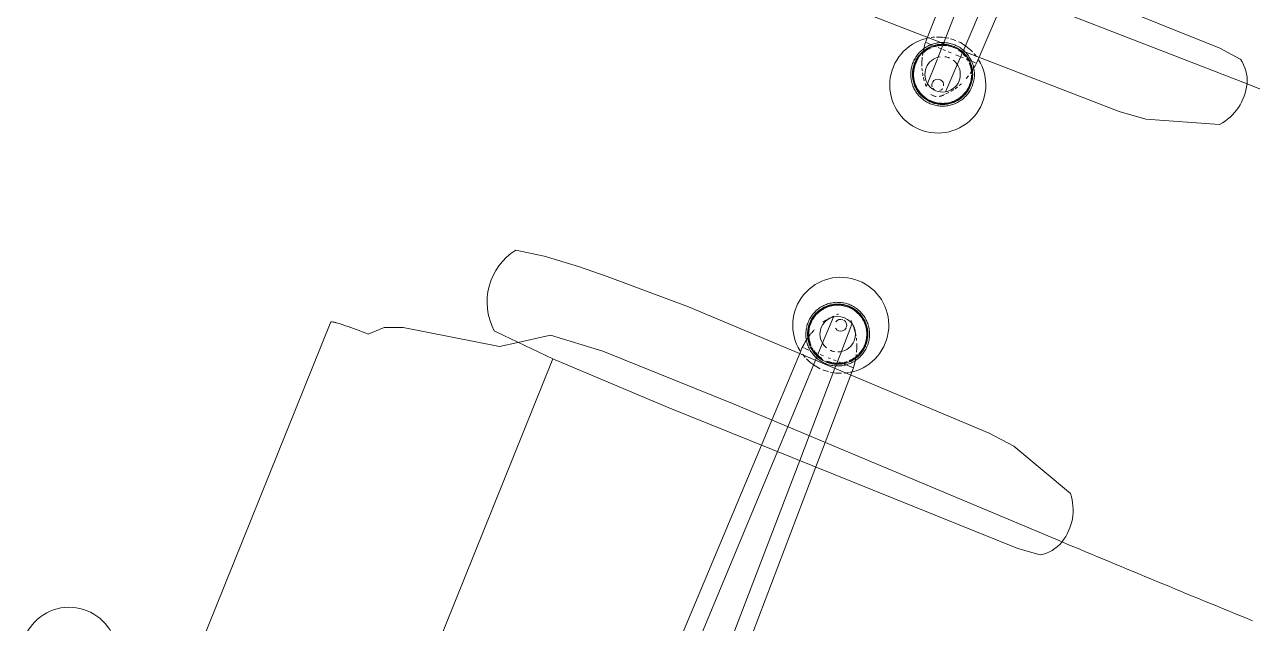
# Model space of a CAD drawing. Header units: inches. Extents: x -13 to 4331, y -638 to 2885.
# Drawn here: x 2812.31 to 2838.65, y 1547.5 to 1560.35 of the extents above; entities that cross this region are included whole.
import ezdxf

# ---------------------------------------------------------------- set-up
doc = ezdxf.new("R2010")
doc.units = ezdxf.units.IN
doc.header["$MEASUREMENT"] = 0
doc.layers.add('I-FURN', color=30, linetype='Continuous', lineweight=9)

# ---------------------------------------------------------------- blocks, each defined once
blk = doc.blocks.new('HermanMiller_Collection_Eames_SoftPad_SideChair - Arms Swivel Base-V28-FIRST FLOOR POWER _ SIGNAL')
at = {"layer": 'I-FURN'}
for p, q in [((-0.206, 12.832), (-0.213, 12.188)), ((0.229, 12.147), (0.216, 12.814)), ((-0.213, 12.188), (-0.217, 11.808)), ((0.235, 11.801), (0.229, 12.147)), ((-0.584, 11.812), (-0.582, 11.955)), ((-0.582, 11.955), (-0.531, 11.956)), ((-0.519, 11.956), (-0.429, 11.956)), ((-0.326, 11.956), (-0.24, 11.957)), ((-0.168, 11.957), (-0.094, 11.957)), ((-0.043, 11.859), (-0.017, 11.857)), ((0.016, 11.958), (0.068, 11.958)), ((0.112, 11.864), (0.137, 11.868)), ((0.135, 11.958), (0.203, 11.958)), ((0.262, 11.959), (0.347, 11.959)), ((0.347, 11.959), (0.413, 11.959)), ((0.445, 11.959), (0.536, 11.96)), ((0.547, 11.96), (0.599, 11.96)), ((0.599, 11.96), (0.602, 11.796)), ((-7.059, 11.592), (-6.45, 11.699)), ((-6.45, 11.699), (-5.68, 11.767)), ((-5.68, 11.767), (-5.034, 11.801)), ((-5.034, 11.801), (-3.174, 11.848)), ((-3.174, 11.848), (3.825, 11.753)), ((-0.605, 10.265), (-0.584, 11.812)), ((-0.217, 11.808), (-0.234, 10.26)), ((0.117, 11.828), (0.144, 11.832)), ((0.264, 10.253), (0.235, 11.801)), ((0.602, 11.796), (0.634, 10.248)), ((3.825, 11.753), (4.418, 11.69)), ((4.418, 11.69), (5.925, 11.201)), ((-5.685, 10.175), (-4.516, 10.278)), ((-4.516, 10.278), (-1.516, 10.278)), ((-1.516, 10.278), (6.145, 10.171)), ((-6.277, 9.773), (-5.685, 10.175)), ((-0.612, 9.685), (-0.605, 10.265)), ((-0.234, 10.26), (-0.241, 9.685)), ((0.275, 9.685), (0.264, 10.253)), ((0.634, 10.248), (0.646, 9.685)), ((-6.614, 9.794), (-6.841, 9.812)), ((-5.45, 9.726), (-6.614, 9.794)), ((-6.614, 9.544), (-6.277, 9.773)), ((-8.681, 9.143), (-6.614, 9.544)), ((-2.766, 9.685), (-5.45, 9.726)), ((-5.45, 9.726), (-5.45, -9.795)), ((5.318, 9.685), (-2.766, 9.685)), ((-0.732, 0.791), (-0.612, 9.685)), ((-0.241, 9.685), (-0.333, 1.355)), ((0.43, 1.358), (0.275, 9.685)), ((0.646, 9.685), (0.834, 0.737)), ((5.815, 9.737), (5.318, 9.685)), ((-9.321, 8.736), (-9.058, 8.991)), ((-9.058, 8.991), (-8.681, 9.143)), ((-10.163, -8.749), (-10.163, 8.68))]:
    blk.add_line(p, q, dxfattribs=at)
at = {"layer": 'I-FURN', "flags": 128}
for points in [[(0.698, 12.503), (0.698, 12.53), (0.696, 12.557), (0.694, 12.584), (0.69, 12.612), (0.685, 12.638), (0.679, 12.665), (0.672, 12.691), (0.664, 12.718), (0.655, 12.743), (0.645, 12.769), (0.633, 12.794), (0.621, 12.818), (0.608, 12.842), (0.594, 12.865), (0.579, 12.888), (0.563, 12.911), (0.547, 12.932), (0.529, 12.953), (0.511, 12.973), (0.491, 12.993), (0.471, 13.011), (0.451, 13.029), (0.429, 13.046), (0.407, 13.062), (0.385, 13.077), (0.361, 13.092), (0.337, 13.105), (0.313, 13.117), (0.288, 13.129), (0.263, 13.139), (0.237, 13.149), (0.211, 13.157), (0.185, 13.164), (0.158, 13.17), (0.132, 13.176), (0.105, 13.18), (0.078, 13.183), (0.05, 13.185), (0.023, 13.186), (-0.004, 13.185), (-0.032, 13.184), (-0.059, 13.181), (-0.086, 13.178), (-0.113, 13.173), (-0.14, 13.168), (-0.166, 13.161), (-0.192, 13.153), (-0.218, 13.144), (-0.243, 13.134), (-0.269, 13.124), (-0.293, 13.112), (-0.317, 13.099), (-0.341, 13.085), (-0.364, 13.07), (-0.386, 13.055), (-0.408, 13.038), (-0.429, 13.021), (-0.449, 13.003), (-0.469, 12.984), (-0.488, 12.964), (-0.506, 12.943), (-0.523, 12.922), (-0.539, 12.9), (-0.555, 12.878), (-0.569, 12.855), (-0.583, 12.831), (-0.596, 12.807), (-0.607, 12.782), (-0.618, 12.757), (-0.628, 12.731), (-0.636, 12.706), (-0.644, 12.679), (-0.65, 12.653), (-0.656, 12.626), (-0.66, 12.599), (-0.664, 12.572), (-0.666, 12.545), (-0.667, 12.517), (-0.667, 12.503)], [(0.662, 12.503), (0.661, 12.529), (0.66, 12.554), (0.657, 12.58), (0.653, 12.606), (0.649, 12.631), (0.643, 12.656), (0.637, 12.681), (0.629, 12.706), (0.62, 12.73), (0.611, 12.754), (0.6, 12.778), (0.589, 12.801), (0.576, 12.824), (0.563, 12.846), (0.549, 12.868), (0.534, 12.889), (0.518, 12.909), (0.501, 12.929), (0.484, 12.948), (0.466, 12.966), (0.447, 12.984), (0.427, 13.001), (0.407, 13.017), (0.386, 13.032), (0.365, 13.046), (0.343, 13.06), (0.32, 13.073), (0.297, 13.084), (0.274, 13.095), (0.25, 13.105), (0.225, 13.114), (0.201, 13.122), (0.176, 13.129), (0.151, 13.135), (0.125, 13.139), (0.1, 13.143), (0.074, 13.146), (0.048, 13.148), (0.023, 13.149), (-0.003, 13.149), (-0.029, 13.147), (-0.055, 13.145), (-0.08, 13.142), (-0.106, 13.137), (-0.131, 13.132), (-0.156, 13.126), (-0.181, 13.118), (-0.205, 13.11), (-0.23, 13.1), (-0.253, 13.09), (-0.277, 13.079), (-0.299, 13.067), (-0.322, 13.054), (-0.343, 13.04), (-0.365, 13.025), (-0.385, 13.009), (-0.405, 12.993), (-0.424, 12.976), (-0.443, 12.958), (-0.461, 12.939), (-0.478, 12.92), (-0.494, 12.9), (-0.51, 12.879), (-0.524, 12.858), (-0.538, 12.836), (-0.551, 12.813), (-0.563, 12.79), (-0.574, 12.767), (-0.584, 12.743), (-0.593, 12.719), (-0.601, 12.695), (-0.608, 12.67), (-0.615, 12.645), (-0.62, 12.619), (-0.624, 12.594), (-0.627, 12.568), (-0.629, 12.542), (-0.63, 12.517), (-0.63, 12.503)], [(-0.667, 12.503), (-0.667, 12.475), (-0.665, 12.448), (-0.662, 12.421), (-0.658, 12.394), (-0.654, 12.367), (-0.648, 12.34), (-0.641, 12.314), (-0.633, 12.288), (-0.623, 12.262), (-0.613, 12.237), (-0.602, 12.212), (-0.59, 12.187), (-0.577, 12.163), (-0.563, 12.14), (-0.548, 12.117), (-0.532, 12.095)], [(-0.63, 12.503), (-0.63, 12.477), (-0.628, 12.451), (-0.626, 12.425), (-0.622, 12.4), (-0.618, 12.374), (-0.612, 12.349), (-0.605, 12.324), (-0.598, 12.299), (-0.589, 12.275), (-0.579, 12.251), (-0.569, 12.228), (-0.557, 12.204), (-0.545, 12.182), (-0.532, 12.16), (-0.518, 12.138), (-0.503, 12.117), (-0.487, 12.096), (-0.47, 12.077), (-0.453, 12.058), (-0.435, 12.039), (-0.416, 12.022), (-0.396, 12.005)], [(0.416, 11.996), (0.436, 12.012), (0.456, 12.03), (0.474, 12.048), (0.492, 12.066), (0.509, 12.086), (0.525, 12.106), (0.541, 12.126), (0.555, 12.148), (0.569, 12.17), (0.582, 12.192), (0.594, 12.215), (0.605, 12.238), (0.615, 12.262), (0.624, 12.286), (0.633, 12.311), (0.64, 12.336), (0.646, 12.361), (0.651, 12.386), (0.655, 12.412), (0.658, 12.437), (0.66, 12.463), (0.662, 12.489), (0.662, 12.503)], [(0.537, 12.062), (0.554, 12.083), (0.571, 12.105), (0.586, 12.128), (0.601, 12.151), (0.614, 12.174), (0.627, 12.199), (0.639, 12.223), (0.649, 12.248), (0.659, 12.274), (0.668, 12.3), (0.675, 12.326), (0.682, 12.353), (0.687, 12.379), (0.692, 12.406)], [(0.692, 12.406), (0.695, 12.433), (0.697, 12.461), (0.698, 12.488), (0.698, 12.503)], [(-0.532, 12.095), (-0.515, 12.073), (-0.498, 12.052), (-0.479, 12.032), (-0.46, 12.013), (-0.44, 11.994), (-0.419, 11.976), (-0.398, 11.959), (-0.376, 11.943), (-0.353, 11.928), (-0.33, 11.914), (-0.306, 11.901), (-0.282, 11.888), (-0.257, 11.877), (-0.232, 11.866), (-0.206, 11.857), (-0.18, 11.849), (-0.154, 11.841), (-0.127, 11.835), (-0.1, 11.83), (-0.073, 11.826), (-0.046, 11.823), (-0.019, 11.821), (0.008, 11.82), (0.036, 11.82), (0.063, 11.822), (0.09, 11.824), (0.117, 11.828)], [(-0.396, 12.005), (-0.376, 11.989), (-0.355, 11.973), (-0.333, 11.959), (-0.311, 11.946), (-0.289, 11.933), (-0.266, 11.921), (-0.242, 11.91), (-0.218, 11.901), (-0.194, 11.892), (-0.17, 11.884), (-0.145, 11.877), (-0.12, 11.871), (-0.094, 11.866), (-0.069, 11.862), (-0.043, 11.859)], [(-0.017, 11.857), (0.009, 11.857), (0.034, 11.857), (0.06, 11.858), (0.086, 11.86), (0.112, 11.864)], [(0.137, 11.868), (0.162, 11.874), (0.187, 11.88), (0.212, 11.887), (0.237, 11.896), (0.261, 11.905), (0.284, 11.915), (0.308, 11.926), (0.331, 11.939), (0.353, 11.952), (0.375, 11.966), (0.396, 11.98), (0.416, 11.996)], [(0.144, 11.832), (0.171, 11.838), (0.197, 11.845), (0.223, 11.852), (0.249, 11.861), (0.275, 11.871), (0.3, 11.882), (0.324, 11.894), (0.348, 11.907), (0.372, 11.92), (0.395, 11.935), (0.417, 11.951), (0.439, 11.967), (0.46, 11.985), (0.481, 12.003), (0.5, 12.022), (0.519, 12.042), (0.537, 12.062)]]:
    blk.add_lwpolyline(points, dxfattribs=at)
at = {"layer": 'I-FURN'}
for centre, radius, start, end in [((0.005, 12.704), 1.03, 90.2164, 234.2164), ((0.005, 12.704), 1.03, 306.2164, 90.2164), ((0.016, 12.503), 0.637, 0, 180), ((0.016, 12.503), 0.622, 135, 145.8992), ((0.016, 12.503), 0.622, 124.0419, 134.9647), ((0.016, 12.503), 0.622, 112.8129, 123.5707), ((0.016, 12.503), 0.622, 101.424, 112.2945), ((0.016, 12.503), 0.622, 79.0457, 100.9543), ((0.016, 12.503), 0.622, 67.7055, 78.576), ((0.016, 12.503), 0.622, 56.4293, 67.1871), ((0.016, 12.503), 0.622, 45.0353, 55.9581), ((0.016, 12.503), 0.622, 34.1008, 45), ((0.016, 12.503), 0.622, 157.7739, 168.6489), ((0.016, 12.503), 0.622, 146.3754, 157.2812), ((0.016, 12.503), 0.38, 0, 180), ((0.005, 12.704), 0.127, 91.7715, 167.9906), ((0.005, 12.704), 0.127, 91.7715, 167.9906), ((0.005, 12.704), 0.127, 270.2164, 355.7156), ((0.005, 12.704), 0.127, 270.2164, 355.7156), ((0.005, 12.704), 0.127, 4.6689, 80.0262), ((0.005, 12.704), 0.127, 4.6689, 80.0262), ((0.016, 12.503), 0.622, 22.7188, 33.6246), ((0.016, 12.503), 0.622, 11.3511, 22.2261), ((0.016, 12.503), 0.637, 180, 225), ((0.016, 12.503), 0.622, 169.159, 180), ((0.016, 12.503), 0.622, 180, 190.841), ((0.016, 12.503), 0.622, 191.3511, 201.5836), ((0.016, 12.503), 0.38, 180, 240), ((0.005, 12.704), 0.127, 230.0889, 265.4597), ((0.005, 12.704), 0.127, 230.0889, 265.4597), ((0.016, 12.503), 0.38, 300, 0), ((0.016, 12.503), 0.637, 315, 0), ((0.016, 12.503), 0.622, 338.3134, 348.6489), ((0.016, 12.503), 0.622, 0, 10.841), ((0.016, 12.503), 0.622, 349.159, 0), ((0.016, 12.503), 0.622, 202.7188, 213.6246), ((0.016, 12.503), 0.622, 214.1008, 224.8865), ((0.016, 12.503), 0.38, 240, 252.338), ((0.016, 12.503), 0.38, 266.4604, 281.7683), ((0.016, 12.503), 0.38, 291.9474, 300), ((0.016, 12.503), 0.622, 315, 325.8992), ((0.016, 12.503), 0.622, 326.3754, 336.1495), ((0.016, 12.503), 0.637, 228.7025, 246.9176), ((0.016, 12.503), 0.622, 227.6633, 233.6689), ((0.016, 12.503), 0.622, 236.4293, 246.3674), ((0.016, 12.503), 0.622, 247.8809, 258.576), ((0.016, 12.503), 0.637, 248.3556, 261.5437), ((0.016, 12.503), 0.622, 270, 280.4455), ((0.016, 12.503), 0.637, 270, 280.3553), ((0.016, 12.503), 0.637, 281.4785, 309.7663), ((0.016, 12.503), 0.622, 281.9115, 292.1332), ((0.016, 12.503), 0.622, 292.8129, 303.5707), ((0.016, 12.503), 0.622, 304.6667, 310.756), ((0.005, 12.704), 1.03, 302.3779, 305.301), ((-5.994, 10.82), 1.316, 144.065, 229.935), ((0.005, 12.704), 1.03, 239.002, 243.9031), ((0.005, 12.704), 1.03, 246.2408, 256.7201), ((0.005, 12.704), 1.03, 257.249, 266.7926), ((0.005, 12.704), 1.03, 270.2164, 277.1842), ((0.005, 12.704), 1.03, 279.1515, 292.8911), ((0.005, 12.704), 1.03, 296.5297, 301.4308), ((5.073, 10.48), 1.116, 343.9109, 40.257), ((5.398, 10.397), 0.781, 302.3218, 343.1534), ((-12.689, -0.053), 1.03, 36.271, 180.271)]:
    blk.add_arc(centre, radius, start, end, dxfattribs=at)
for points, knots in [([(-0.127, 12.911), (-0.133, 12.907), (-0.147, 12.897), (-0.16, 12.886), (-0.167, 12.879)], [-0.2264093, -0.2264093, -0.2264093, -0.2264093, -0.1875, -0.125, -0.125, -0.125, -0.125]), ([(-0.332, 12.684), (-0.343, 12.67), (-0.357, 12.649), (-0.371, 12.629), (-0.375, 12.623)], [-0.80567493, -0.80567493, -0.80567493, -0.80567493, -0.75, -0.72905144, -0.72905144, -0.72905144, -0.72905144]), ([(-0.267, 12.766), (-0.284, 12.747), (-0.301, 12.726), (-0.317, 12.704), (-0.318, 12.704)], [-0.9116631, -0.9116631, -0.9116631, -0.9116631, -0.83333333, -0.82996581, -0.82996581, -0.82996581, -0.82996581]), ([(0.338, 12.694), (0.334, 12.699), (0.317, 12.722), (0.298, 12.744), (0.282, 12.761)], [-0.18490424, -0.18490424, -0.18490424, -0.18490424, -0.16666667, -0.0977008, -0.0977008, -0.0977008, -0.0977008]), ([(0.393, 12.615), (0.387, 12.624), (0.373, 12.646), (0.357, 12.668), (0.348, 12.681)], [-0.28453975, -0.28453975, -0.28453975, -0.28453975, -0.25, -0.20215371, -0.20215371, -0.20215371, -0.20215371]), ([(-0.483, 12.405), (-0.49, 12.387), (-0.505, 12.345), (-0.518, 12.304), (-0.525, 12.281)], [-0.4780287, -0.4780287, -0.4780287, -0.4780287, -0.4166667, -0.3429906, -0.3429906, -0.3429906, -0.3429906]), ([(0.535, 12.296), (0.529, 12.315), (0.515, 12.359), (0.493, 12.418), (0.477, 12.457), (0.471, 12.471)], [-0.6452632, -0.6452632, -0.6452632, -0.6452632, -0.5833333, -0.5, -0.4530763, -0.4530763, -0.4530763, -0.4530763]), ([(-10.163, 8.68), (-10.157, 8.684), (-10.14, 8.69), (-10.093, 8.698), (-10.004, 8.709), (-9.785, 8.726), (-9.512, 8.734), (-9.321, 8.736)], [-1, -1, -1, -1, -0.888889, -0.777778, -0.666667, -0.444444, 0, 0, 0, 0])]:
    blk.add_open_spline(points, degree=3, knots=knots, dxfattribs=at)
for points in [[(-0.206, 12.832), (-0.219, 12.819), (-0.231, 12.806), (-0.243, 12.792)], [(0.208, 12.844), (0.199, 12.857), (0.188, 12.869), (0.176, 12.88)], [(0.27, 12.777), (0.252, 12.796), (0.235, 12.815), (0.216, 12.833)], [(0.443, 12.528), (0.435, 12.544), (0.427, 12.559), (0.418, 12.574)], [(-0.527, 12.272), (-0.556, 12.169), (-0.575, 12.064), (-0.582, 11.955)], [(0.599, 11.96), (0.591, 12.058), (0.575, 12.153), (0.549, 12.247)], [(6.145, 10.171), (6.876, 10.162), (8.344, 10.146), (9.822, 10.136), (10.564, 10.132)]]:
    blk.add_open_spline(points, degree=3, dxfattribs=at)
blk = doc.blocks.new('HermanMiller_Collection_Eames_SoftPad_SideChair - Arms Swivel Base-V29-FIRST FLOOR POWER _ SIGNAL')
at = {"layer": 'I-FURN'}
for p, q in [((-2.766, -9.753), (5.318, -9.753)), ((5.318, -9.753), (5.815, -9.806)), ((6.145, -10.239), (-1.516, -10.346)), ((-0.582, -11.881), (-0.602, -10.333)), ((-0.231, -10.328), (-0.216, -11.876)), ((0.236, -11.87), (0.266, -10.321)), ((0.637, -10.316), (0.603, -11.865)), ((5.925, -11.269), (4.418, -11.759)), ((3.825, -11.821), (-3.174, -11.916)), ((-0.113, -11.827), (-0.14, -11.832)), ((4.418, -11.759), (3.825, -11.821)), ((-0.581, -11.999), (-0.582, -11.881)), ((-0.53, -11.999), (-0.581, -11.999)), ((-0.427, -12), (-0.518, -12)), ((-0.385, -11.991), (-0.405, -12.007)), ((-0.329, -12), (-0.395, -12)), ((-0.214, -12.001), (-0.287, -12.001)), ((-0.216, -11.876), (-0.212, -12.206)), ((-0.117, -12.001), (-0.181, -12.001)), ((-0.131, -11.868), (-0.156, -11.874)), ((0.016, -12.002), (-0.056, -12.002)), ((0.211, -12.003), (0.122, -12.003)), ((0.229, -12.209), (0.236, -11.87)), ((0.29, -12.003), (0.233, -12.003)), ((0.414, -12.004), (0.362, -12.004)), ((0.537, -12.004), (0.446, -12.004)), ((0.547, -12.068), (0.529, -12.047)), ((0.6, -12.005), (0.549, -12.005)), ((0.603, -11.877), (0.6, -12.005)), ((-0.212, -12.233), (-0.206, -12.862)), ((0.218, -12.806), (0.229, -12.209))]:
    blk.add_line(p, q, dxfattribs=at)
at = {"layer": 'I-FURN', "flags": 128}
for points in [[(-0.14, -11.832), (-0.166, -11.839), (-0.192, -11.847), (-0.218, -11.856), (-0.243, -11.866), (-0.269, -11.876)], [(0.288, -11.871), (0.263, -11.861), (0.237, -11.851), (0.211, -11.843), (0.185, -11.836), (0.158, -11.83), (0.132, -11.824), (0.105, -11.82), (0.078, -11.817), (0.05, -11.815), (0.023, -11.814), (-0.004, -11.815), (-0.032, -11.816), (-0.059, -11.819), (-0.086, -11.822), (-0.113, -11.827)], [(-0.523, -12.078), (-0.539, -12.1), (-0.555, -12.122), (-0.569, -12.145), (-0.583, -12.169), (-0.596, -12.193), (-0.607, -12.218), (-0.618, -12.243), (-0.628, -12.269), (-0.636, -12.294), (-0.644, -12.321), (-0.65, -12.347), (-0.656, -12.374), (-0.66, -12.401), (-0.664, -12.428), (-0.666, -12.455), (-0.667, -12.483), (-0.667, -12.497)], [(-0.405, -12.007), (-0.424, -12.024), (-0.443, -12.042), (-0.461, -12.061), (-0.478, -12.08), (-0.494, -12.1), (-0.51, -12.121), (-0.524, -12.142), (-0.538, -12.164), (-0.551, -12.187), (-0.563, -12.21), (-0.574, -12.233), (-0.584, -12.257), (-0.593, -12.281), (-0.601, -12.305), (-0.608, -12.33), (-0.615, -12.355), (-0.62, -12.381), (-0.624, -12.406), (-0.627, -12.432), (-0.629, -12.458), (-0.63, -12.483), (-0.63, -12.497)], [(-0.269, -11.876), (-0.293, -11.888), (-0.317, -11.901), (-0.341, -11.915), (-0.364, -11.93), (-0.386, -11.945), (-0.408, -11.962), (-0.429, -11.979), (-0.449, -11.997), (-0.469, -12.016), (-0.488, -12.036), (-0.506, -12.057), (-0.523, -12.078)], [(-0.156, -11.874), (-0.181, -11.882), (-0.205, -11.89), (-0.23, -11.9), (-0.253, -11.91), (-0.277, -11.921), (-0.299, -11.933), (-0.322, -11.946), (-0.343, -11.96), (-0.365, -11.975), (-0.385, -11.991)], [(-0.08, -11.858), (-0.106, -11.863), (-0.131, -11.868)], [(0.074, -11.854), (0.048, -11.852), (0.023, -11.851), (-0.003, -11.851), (-0.029, -11.853), (-0.055, -11.855), (-0.08, -11.858)], [(0.176, -11.871), (0.151, -11.865), (0.125, -11.861), (0.1, -11.857), (0.074, -11.854)], [(0.427, -11.999), (0.407, -11.983), (0.386, -11.968), (0.365, -11.954), (0.343, -11.94), (0.32, -11.927), (0.297, -11.916), (0.274, -11.905), (0.25, -11.895), (0.225, -11.886), (0.201, -11.878), (0.176, -11.871)], [(0.529, -12.047), (0.511, -12.027), (0.491, -12.007), (0.471, -11.989), (0.451, -11.971), (0.429, -11.954), (0.407, -11.938), (0.385, -11.923), (0.361, -11.908), (0.337, -11.895), (0.313, -11.883), (0.288, -11.871)], [(0.662, -12.497), (0.661, -12.471), (0.66, -12.446), (0.657, -12.42), (0.653, -12.394), (0.649, -12.369), (0.643, -12.344), (0.637, -12.319), (0.629, -12.294), (0.62, -12.27), (0.611, -12.246), (0.6, -12.222), (0.589, -12.199), (0.576, -12.176), (0.563, -12.154), (0.549, -12.132), (0.534, -12.111), (0.518, -12.091), (0.501, -12.071), (0.484, -12.052), (0.466, -12.034), (0.447, -12.016), (0.427, -11.999)], [(0.698, -12.497), (0.698, -12.47), (0.696, -12.443), (0.694, -12.416), (0.69, -12.388), (0.685, -12.362), (0.679, -12.335), (0.672, -12.309), (0.664, -12.282), (0.655, -12.257), (0.645, -12.231), (0.633, -12.206), (0.621, -12.182), (0.608, -12.158), (0.594, -12.135), (0.579, -12.112), (0.563, -12.089), (0.547, -12.068)], [(-0.667, -12.497), (-0.667, -12.525), (-0.665, -12.552), (-0.662, -12.579), (-0.658, -12.606), (-0.654, -12.633), (-0.648, -12.66), (-0.641, -12.686), (-0.633, -12.712), (-0.623, -12.738), (-0.613, -12.763), (-0.602, -12.788), (-0.59, -12.813), (-0.577, -12.837), (-0.563, -12.86), (-0.548, -12.883), (-0.532, -12.905), (-0.515, -12.927), (-0.498, -12.948), (-0.479, -12.968), (-0.46, -12.987), (-0.44, -13.006), (-0.419, -13.024), (-0.398, -13.041), (-0.376, -13.057), (-0.353, -13.072), (-0.33, -13.086), (-0.306, -13.099), (-0.282, -13.112), (-0.257, -13.123), (-0.232, -13.134), (-0.206, -13.143), (-0.18, -13.151), (-0.154, -13.159), (-0.127, -13.165), (-0.1, -13.17), (-0.073, -13.174), (-0.046, -13.177), (-0.019, -13.179), (0.008, -13.18), (0.036, -13.18), (0.063, -13.178), (0.09, -13.176), (0.117, -13.172), (0.144, -13.168), (0.171, -13.162), (0.197, -13.155), (0.223, -13.148), (0.249, -13.139), (0.275, -13.129), (0.3, -13.118), (0.324, -13.106), (0.348, -13.093), (0.372, -13.08), (0.395, -13.065), (0.417, -13.049), (0.439, -13.033), (0.46, -13.015), (0.481, -12.997), (0.5, -12.978), (0.519, -12.958), (0.537, -12.938), (0.554, -12.917), (0.571, -12.895), (0.586, -12.872), (0.601, -12.849), (0.614, -12.826), (0.627, -12.801), (0.639, -12.777), (0.649, -12.752), (0.659, -12.726), (0.668, -12.7), (0.675, -12.674), (0.682, -12.647), (0.687, -12.621), (0.692, -12.594), (0.695, -12.567), (0.697, -12.539), (0.698, -12.512), (0.698, -12.497)], [(-0.63, -12.497), (-0.63, -12.523), (-0.628, -12.549), (-0.626, -12.575), (-0.622, -12.6), (-0.618, -12.626), (-0.612, -12.651), (-0.605, -12.676), (-0.598, -12.701), (-0.589, -12.725), (-0.579, -12.749), (-0.569, -12.772), (-0.557, -12.796), (-0.545, -12.818), (-0.532, -12.84), (-0.518, -12.862), (-0.503, -12.883), (-0.487, -12.904), (-0.47, -12.923), (-0.453, -12.942), (-0.435, -12.961), (-0.416, -12.978), (-0.396, -12.995), (-0.376, -13.011), (-0.355, -13.027), (-0.333, -13.041), (-0.311, -13.054), (-0.289, -13.067), (-0.266, -13.079), (-0.242, -13.09), (-0.218, -13.099), (-0.194, -13.108), (-0.17, -13.116), (-0.145, -13.123), (-0.12, -13.129), (-0.094, -13.134), (-0.069, -13.138), (-0.043, -13.141), (-0.017, -13.143), (0.009, -13.143), (0.034, -13.143), (0.06, -13.142), (0.086, -13.14), (0.112, -13.136), (0.137, -13.132), (0.162, -13.126), (0.187, -13.12), (0.212, -13.113), (0.237, -13.104), (0.261, -13.095), (0.284, -13.085), (0.308, -13.074), (0.331, -13.061), (0.353, -13.048), (0.375, -13.034), (0.396, -13.02), (0.416, -13.004), (0.436, -12.988), (0.456, -12.97), (0.474, -12.952), (0.492, -12.934), (0.509, -12.914), (0.525, -12.894), (0.541, -12.874), (0.555, -12.852), (0.569, -12.83), (0.582, -12.808), (0.594, -12.785), (0.605, -12.762), (0.615, -12.738), (0.624, -12.714), (0.633, -12.689), (0.64, -12.664), (0.646, -12.639), (0.651, -12.614), (0.655, -12.588), (0.658, -12.563), (0.66, -12.537), (0.662, -12.511), (0.662, -12.497)]]:
    blk.add_lwpolyline(points, dxfattribs=at)
at = {"layer": 'I-FURN'}
for centre, radius, start, end in [((5.398, -10.465), 0.781, 16.8466, 57.6782), ((5.073, -10.548), 1.116, 319.743, 16.0891), ((0.006, -12.748), 1.03, 116.043, 119.7224), ((0.006, -12.748), 1.03, 98.6648, 113.7053), ((0.006, -12.748), 1.03, 89.7297, 96.6975), ((0.006, -12.748), 1.03, 76.7623, 86.3059), ((0.006, -12.748), 1.03, 65.7541, 76.2335), ((0.006, -12.748), 1.03, 58.5153, 62.9312), ((0.006, -12.748), 1.03, 125.7297, 269.7297), ((0.016, -12.497), 0.637, 135, 180), ((0.006, -12.748), 1.03, 121.8913, 124.8143), ((0.016, -12.497), 0.622, 135.2659, 145.8992), ((0.016, -12.497), 0.637, 102.3257, 131.1043), ((0.016, -12.497), 0.622, 125.5493, 132.1402), ((0.016, -12.497), 0.622, 113.564, 123.5707), ((0.016, -12.497), 0.622, 102.794, 112.2945), ((0.016, -12.497), 0.637, 93.2247, 102.0794), ((0.016, -12.497), 0.622, 90, 100.9543), ((0.006, -12.748), 1.03, 269.7297, 53.7297), ((0.016, -12.497), 0.637, 69.4412, 83.3684), ((0.016, -12.497), 0.622, 69.0061, 78.576), ((0.016, -12.497), 0.637, 58.9807, 68.1536), ((0.016, -12.497), 0.622, 60.131, 67.1871), ((0.016, -12.497), 0.637, 50.1546, 56.8281), ((0.016, -12.497), 0.622, 49.1645, 55.8255), ((0.016, -12.497), 0.622, 34.1008, 45), ((0.016, -12.497), 0.637, 0, 45), ((0.016, -12.497), 0.622, 146.3754, 157.2812), ((0.016, -12.497), 0.38, 120, 180), ((0.016, -12.497), 0.38, 88.6905, 104.9664), ((0.016, -12.497), 0.38, 60, 75.4819), ((0.016, -12.497), 0.38, 0, 60), ((0.016, -12.497), 0.622, 23.8308, 33.6246), ((0.016, -12.497), 0.622, 11.3511, 20.5288), ((0.016, -12.497), 0.637, 180, 0), ((0.016, -12.497), 0.622, 169.159, 180), ((0.016, -12.497), 0.622, 180, 190.841), ((0.016, -12.497), 0.622, 191.3511, 202.2261), ((0.016, -12.497), 0.38, 180, 0), ((0.006, -12.748), 0.127, 89.7297, 175.2289), ((0.006, -12.748), 0.127, 89.7297, 175.2289), ((0.006, -12.748), 0.127, 13.5501, 84.973), ((0.006, -12.748), 0.127, 13.5501, 84.973), ((0.016, -12.497), 0.622, 337.7739, 348.6489), ((0.016, -12.497), 0.622, 0, 10.841), ((0.016, -12.497), 0.622, 349.159, 0), ((0.016, -12.497), 0.622, 202.7188, 213.6246), ((0.016, -12.497), 0.622, 214.1008, 225), ((0.006, -12.748), 0.127, 184.1822, 218.2605), ((0.006, -12.748), 0.127, 184.1822, 218.2605), ((0.006, -12.748), 0.127, 235.0676, 259.5396), ((0.006, -12.748), 0.127, 235.0676, 259.5396), ((0.006, -12.748), 0.127, 312.0651, 347.504), ((0.006, -12.748), 0.127, 312.0651, 347.504), ((0.016, -12.497), 0.622, 315, 325.8992), ((0.016, -12.497), 0.622, 326.3754, 337.2812), ((0.016, -12.497), 0.622, 225.0353, 235.9581), ((0.016, -12.497), 0.622, 236.4293, 247.1871), ((0.016, -12.497), 0.622, 247.7055, 258.576), ((0.016, -12.497), 0.622, 259.0457, 280.9543), ((0.016, -12.497), 0.622, 281.424, 292.2945), ((0.016, -12.497), 0.622, 292.8129, 303.5707), ((0.016, -12.497), 0.622, 304.0419, 314.9647)]:
    blk.add_arc(centre, radius, start, end, dxfattribs=at)
for points in [[(10.564, -10.201), (9.822, -10.205), (8.344, -10.215), (6.876, -10.23), (6.145, -10.239)], [(-0.581, -11.999), (-0.574, -12.096), (-0.559, -12.19), (-0.535, -12.282)], [(0.559, -12.259), (0.579, -12.176), (0.593, -12.091), (0.6, -12.005)], [(-0.445, -12.539), (-0.436, -12.557), (-0.427, -12.575), (-0.418, -12.592)], [(0.379, -12.682), (0.392, -12.663), (0.404, -12.644), (0.415, -12.625)], [(0.434, -12.591), (0.445, -12.572), (0.454, -12.552), (0.464, -12.533)], [(-0.258, -12.82), (-0.243, -12.836), (-0.228, -12.853), (-0.212, -12.869)], [(0.177, -12.925), (0.191, -12.911), (0.203, -12.896), (0.215, -12.88)], [(0.235, -12.858), (0.252, -12.841), (0.269, -12.823), (0.284, -12.805)]]:
    blk.add_open_spline(points, degree=3, dxfattribs=at)
for points, knots in [([(-0.526, -12.316), (-0.519, -12.342), (-0.503, -12.393), (-0.481, -12.455), (-0.466, -12.49), (-0.462, -12.501)], [-0.6666667, -0.6666667, -0.6666667, -0.6666667, -0.5833333, -0.5, -0.4646985, -0.4646985, -0.4646985, -0.4646985]), ([(0.518, -12.398), (0.518, -12.398), (0.526, -12.372), (0.535, -12.347), (0.542, -12.321)], [-0.41698931, -0.41698931, -0.41698931, -0.41698931, -0.41666667, -0.33333333, -0.33333333, -0.33333333, -0.33333333]), ([(-0.396, -12.632), (-0.385, -12.65), (-0.374, -12.667), (-0.362, -12.685), (-0.362, -12.685)], [-0.31295705, -0.31295705, -0.31295705, -0.31295705, -0.25, -0.24817442, -0.24817442, -0.24817442, -0.24817442]), ([(-0.34, -12.717), (-0.332, -12.728), (-0.319, -12.747), (-0.304, -12.765), (-0.298, -12.772)], [-0.20932429, -0.20932429, -0.20932429, -0.20932429, -0.16666667, -0.13850082, -0.13850082, -0.13850082, -0.13850082]), ([(0.316, -12.768), (0.32, -12.763), (0.335, -12.743), (0.35, -12.723), (0.361, -12.708)], [-0.85178181, -0.85178181, -0.85178181, -0.85178181, -0.83333333, -0.77599112, -0.77599112, -0.77599112, -0.77599112]), ([(-0.054, -12.989), (-0.045, -12.991), (-0.026, -12.995), (-0.006, -12.997), (0.005, -12.997)], [-0.6150452, -0.6150452, -0.6150452, -0.6150452, -0.5625, -0.5, -0.5, -0.5, -0.5]), ([(0.016, -12.997), (0.023, -12.996), (0.041, -12.995), (0.058, -12.991), (0.069, -12.988)], [-0.4787072, -0.4787072, -0.4787072, -0.4787072, -0.4375, -0.375, -0.375, -0.375, -0.375]), ([(0.127, -12.963), (0.136, -12.957), (0.152, -12.946), (0.167, -12.934), (0.173, -12.929)], [-0.25, -0.25, -0.25, -0.25, -0.1875, -0.1360604, -0.1360604, -0.1360604, -0.1360604])]:
    blk.add_open_spline(points, degree=3, knots=knots, dxfattribs=at)

msp = doc.modelspace()

# ---------------------------------------------------------------- block references
at = {"layer": 'I-FURN', "rotation": 338.0181849649916}
for name, p in [('HermanMiller_Collection_Eames_SoftPad_SideChair - Arms Swivel Base-V29-FIRST FLOOR POWER _ SIGNAL', (2836.665, 1570.873)), ('HermanMiller_Collection_Eames_SoftPad_SideChair - Arms Swivel Base-V28-FIRST FLOOR POWER _ SIGNAL', (2825.058, 1542.118))]:
    msp.add_blockref(name, p, dxfattribs=at)

doc.saveas('drawing.dxf')
